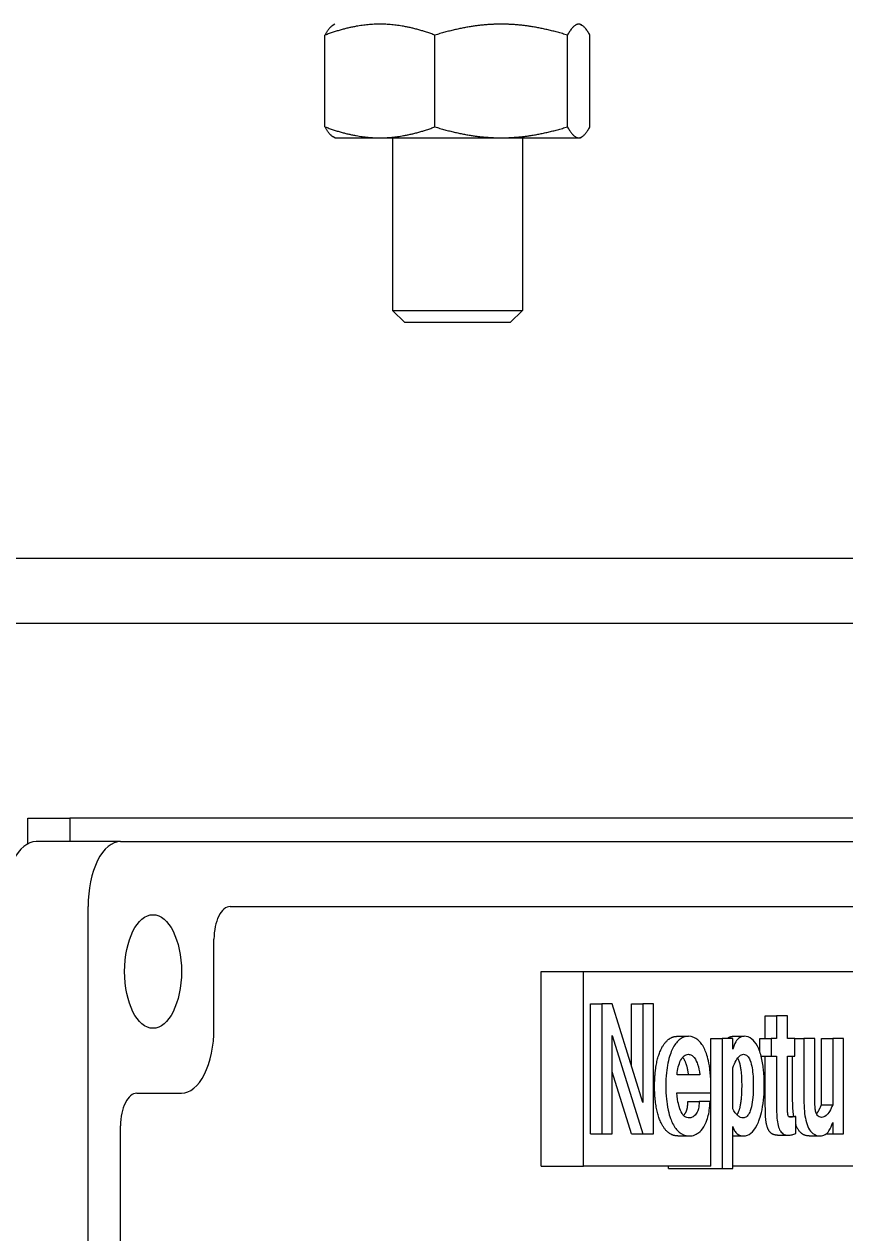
# Model space of a CAD drawing. Header units: inches. Extents: x 12 to 318, y 5 to 204.
# Drawn here: x 160.77 to 163.928, y 86.328 to 90.981 of the extents above; entities that cross this region are included whole.
import ezdxf

# ---------------------------------------------------------------- set-up
doc = ezdxf.new("R2010")
doc.units = ezdxf.units.IN
doc.header["$LTSCALE"] = 9.5
doc.header["$MEASUREMENT"] = 0
doc.layers.add('Dimension', color=7, linetype='Continuous', lineweight=25)
doc.layers.add('Visible', color=7, linetype='Continuous', lineweight=18)
doc.styles.add('Standard D-E', font='arial.ttf')
doc.dimstyles.new('in [mm] D-E NeptuneBenson', dxfattribs={"dimscale": 9.5, "dimtxt": 0.15, "dimasz": 0.098425, "dimexe": 0.125, "dimexo": 0.063, "dimgap": 0.031496, "dimtad": 0, "dimtih": 1, "dimtoh": 1, "dimdec": 4, "dimzin": 3, "dimdsep": 46, "dimlunit": 5, "dimtxsty": 'Standard D-E', "dimcen": 0.09, "dimdle": 0.393701, "dimclrd": 256, "dimclre": 256, "dimclrt": 256, "dimadec": 1, "dimazin": 1, "dimtfac": 1, "dimtofl": 0, "dimtmove": 0, "dimatfit": 3, "dimfxl": 1, "dimfrac": 1, "dimtolj": 1, "dimtzin": 4, "dimlwd": -1, "dimlwe": -1, "dimarcsym": 0})

# ---------------------------------------------------------------- blocks, each defined once
blk = doc.blocks.new('*D25')
at = {"layer": 'Defpoints', "color": 0, "transparency": 16777216}
for p in [(137.2788, 100.5872), (164.8169, 28.3143), (178.2296, 28.3143)]:
    blk.add_point(p, dxfattribs=at)
at = {"layer": 'Dimension', "transparency": 16777216}
for p, q in [((137.8773, 100.5872), (179.4171, 100.5872)), ((178.2296, 99.6522), (178.2296, 86.1841)), ((178.2296, 29.2493), (178.2296, 80.3049)), ((165.4154, 28.3143), (179.4171, 28.3143))]:
    blk.add_line(p, q, dxfattribs=at)
for points in [[(178.0737, 99.6522), (178.3854, 99.6522), (178.2296, 100.5872)], [(178.0737, 29.2493), (178.3854, 29.2493), (178.2296, 28.3143)]]:
    blk.add_solid(points, dxfattribs=at)
at = {"layer": 'Dimension', "transparency": 16777216, "char_height": 1.425, "attachment_point": 5, "style": 'Standard D-E'}
for s, insert in [('\\A1; 72{\\H1x;\\S1#4;} in', (178.2296, 84.9716)), ('\\A1;[1835.7 mm]', (178.2296, 82.0321))]:
    blk.add_mtext(s, dxfattribs=dict(at, insert=insert))
blk = doc.blocks.new('*D26')
at = {"layer": 'Defpoints', "color": 0, "transparency": 16777216}
for p in [(150.3667, 109.1743), (187.5123, 109.1743), (164.8169, 28.3143)]:
    blk.add_point(p, dxfattribs=at)
at = {"layer": 'Dimension', "transparency": 16777216}
for p, q in [((150.9652, 109.1743), (188.6998, 109.1743)), ((187.5123, 108.2393), (187.5123, 71.6989)), ((187.5123, 29.2493), (187.5123, 65.7897)), ((165.4154, 28.3143), (188.6998, 28.3143))]:
    blk.add_line(p, q, dxfattribs=at)
for points in [[(187.3564, 108.2393), (187.6681, 108.2393), (187.5123, 109.1743)], [(187.3564, 29.2493), (187.6681, 29.2493), (187.5123, 28.3143)]]:
    blk.add_solid(points, dxfattribs=at)
at = {"layer": 'Dimension', "transparency": 16777216, "char_height": 1.425, "attachment_point": 5, "style": 'Standard D-E'}
for s, insert in [('\\A1; 80{\\H1x;\\S7#8;} in', (187.5123, 70.4865)), ('\\A1;[2053.8 mm]', (187.5123, 67.5319))]:
    blk.add_mtext(s, dxfattribs=dict(at, insert=insert))

msp = doc.modelspace()

# ---------------------------------------------------------------- linework, layer by layer
at = {"layer": 'Visible'}
for p, q in [((161.964941, 90.981306), (161.958859, 90.977794)), ((162.909822, 90.981306), (162.915904, 90.977794)), ((161.927596, 90.586002), (161.927596, 90.939109)), ((162.350685, 90.586002), (162.350685, 90.939109)), ((162.86047, 90.586002), (162.86047, 90.939109)), ((162.947167, 90.586002), (162.947167, 90.939109)), ((161.964941, 90.543806), (161.958859, 90.547317)), ((161.964941, 90.543806), (162.139141, 90.543806)), ((162.139141, 90.543806), (162.605577, 90.543806)), ((162.187381, 90.543806), (162.187381, 89.879484)), ((162.605577, 90.543806), (162.903818, 90.543806)), ((162.687381, 90.543806), (162.687381, 89.879484)), ((162.903818, 90.543806), (162.909822, 90.543806)), ((162.909822, 90.543806), (162.915904, 90.547317)), ((162.187381, 89.879484), (162.687381, 89.879484)), ((162.234566, 89.83229), (162.187381, 89.879484)), ((162.640196, 89.83229), (162.687381, 89.879484)), ((162.640196, 89.83229), (162.234566, 89.83229)), ((164.776651, 88.924298), (135.206651, 88.924298)), ((164.491651, 88.674298), (135.491651, 88.674298)), ((160.783942, 87.924298), (160.946322, 87.924298)), ((160.783942, 87.825765), (160.783942, 87.924298)), ((160.946322, 87.924298), (160.946322, 87.834298)), ((167.346322, 87.924298), (160.946322, 87.924298)), ((161.141081, 87.834298), (160.816322, 87.834298)), ((161.141081, 87.834298), (167.891081, 87.834298)), ((161.016081, 80.084298), (161.016081, 87.584298)), ((161.562956, 87.584263), (167.469206, 87.584263)), ((161.500456, 87.115548), (161.500456, 87.459263)), ((162.759951, 87.334263), (162.922331, 87.334263)), ((162.759951, 86.584263), (162.759951, 87.334263)), ((162.922331, 87.334263), (166.109831, 87.334263)), ((162.922331, 86.584263), (162.922331, 87.334263)), ((162.949153, 86.709263), (162.949153, 87.209263)), ((162.949153, 87.209263), (162.992454, 87.209263)), ((162.992454, 87.209263), (162.992454, 86.709263)), ((163.03294, 87.209263), (162.992454, 87.209263)), ((163.150602, 86.830214), (163.03294, 87.209263)), ((163.107301, 87.209263), (163.150602, 87.209263)), ((163.107301, 86.969709), (163.107301, 87.209263)), ((163.191341, 87.209263), (163.150602, 87.209263)), ((163.150602, 87.209263), (163.150602, 86.830214)), ((163.191341, 86.709263), (163.191341, 87.209263)), ((163.622159, 87.16321), (163.66546, 87.16321)), ((163.622159, 87.076672), (163.622159, 87.16321)), ((163.706958, 87.16321), (163.66546, 87.16321)), ((163.66546, 87.16321), (163.66546, 87.076672)), ((163.706958, 87.076672), (163.706958, 87.16321)), ((163.03294, 87.087805), (163.150602, 86.709263)), ((163.03294, 86.709263), (163.03294, 87.087805)), ((163.2828, 87.084769), (163.326101, 87.084769)), ((163.4125, 87.076672), (163.455801, 87.076672)), ((163.4125, 86.914322), (163.4125, 87.076672)), ((163.497046, 87.076672), (163.455801, 87.076672)), ((163.455801, 87.076672), (163.455801, 86.575659)), ((163.497046, 87.034668), (163.497046, 87.076672)), ((163.498026, 87.084769), (163.541327, 87.084769)), ((163.600904, 87.076672), (163.644205, 87.076672)), ((163.600904, 87.025466), (163.600904, 87.076672)), ((163.66546, 87.076672), (163.644205, 87.076672)), ((163.644205, 87.076672), (163.644205, 87.007846)), ((163.735298, 87.076672), (163.706958, 87.076672)), ((163.735298, 87.007846), (163.735298, 87.076672)), ((163.735298, 87.076672), (163.770616, 87.076672)), ((163.812367, 87.076672), (163.770616, 87.076672)), ((163.770616, 87.076672), (163.770616, 86.839829)), ((163.812367, 86.84236), (163.812367, 87.076672)), ((163.838144, 86.821611), (163.838144, 87.076672)), ((163.838144, 87.076672), (163.881445, 87.076672)), ((163.92269, 87.076672), (163.881445, 87.076672)), ((163.881445, 87.076672), (163.881445, 86.821611)), ((163.92269, 86.709263), (163.92269, 87.076672)), ((163.606264, 87.007846), (163.644205, 87.007846)), ((163.622159, 86.820599), (163.622159, 87.007846)), ((163.644205, 87.007846), (163.66546, 87.007846)), ((163.66546, 87.007846), (163.66546, 86.820599)), ((163.706958, 86.818068), (163.706958, 87.007846)), ((163.706958, 87.007846), (163.735298, 87.007846)), ((163.727314, 86.839829), (163.727314, 87.007846)), ((163.107301, 86.709263), (163.03294, 86.948496)), ((163.369877, 86.936995), (163.282326, 86.936995)), ((163.497046, 86.805923), (163.497046, 86.963311)), ((163.412893, 86.867663), (163.412893, 86.892461)), ((161.203599, 86.865548), (161.375456, 86.865548)), ((163.28182, 86.867663), (163.412893, 86.867663)), ((163.324045, 86.833757), (163.367346, 86.833757)), ((163.409603, 86.833757), (163.367346, 86.833757)), ((163.4125, 86.584263), (163.4125, 86.867663)), ((163.838144, 86.821611), (163.881445, 86.821611)), ((161.141099, 80.928048), (161.141099, 86.740548)), ((163.497046, 86.575659), (163.497046, 86.737097)), ((163.711697, 86.776064), (163.739094, 86.776064)), ((163.739094, 86.710781), (163.739094, 86.776064)), ((163.881445, 86.753291), (163.881445, 86.709263)), ((162.949153, 86.709263), (162.992454, 86.709263)), ((162.992454, 86.709263), (163.03294, 86.709263)), ((163.107301, 86.709263), (163.150602, 86.709263)), ((163.150602, 86.709263), (163.191341, 86.709263)), ((163.285836, 86.701166), (163.329138, 86.701166)), ((163.497046, 86.701166), (163.539303, 86.701166)), ((163.668465, 86.704202), (163.711766, 86.704202)), ((163.791079, 86.701166), (163.834381, 86.701166)), ((163.856677, 86.709263), (163.881445, 86.709263)), ((163.881445, 86.709263), (163.92269, 86.709263)), ((162.759951, 86.584263), (162.922331, 86.584263)), ((163.4125, 86.584263), (162.922331, 86.584263)), ((163.25012, 86.575659), (163.25012, 86.584263)), ((163.25012, 86.575659), (163.455801, 86.575659)), ((163.455801, 86.575659), (163.497046, 86.575659)), ((166.109831, 86.584263), (163.497046, 86.584263))]:
    msp.add_line(p, q, dxfattribs=at)
for centre, major_axis in [((160.816322, 87.584298), (0, 0.25)), ((161.141081, 87.584298), (0, 0.25)), ((161.562956, 87.459263), (0, 0.125)), ((161.375456, 87.115548), (0, -0.25)), ((161.203599, 86.740548), (0, 0.125))]:
    msp.add_ellipse(centre, major_axis=major_axis, ratio=0.5, start_param=0, end_param=1.57079633, dxfattribs=at)
msp.add_ellipse((161.266081, 87.334298), major_axis=(0, 0.21875), ratio=0.5, dxfattribs=at)
for points, weights in [([(162.139141, 90.981306), (162.040963, 90.981306), (161.927596, 90.939109)], [1, 1.0379548493, 1]), ([(161.927596, 90.939109), (161.94425, 90.96936), (161.958859, 90.977794)], [1, 1.02692102504, 1.01565237985]), ([(162.350685, 90.939109), (162.237319, 90.981306), (162.139141, 90.981306)], [1, 1.0379548493, 1]), ([(162.605577, 90.981306), (162.487281, 90.981306), (162.350685, 90.939109)], [1, 1.0379548493, 1]), ([(162.86047, 90.939109), (162.723873, 90.981306), (162.605577, 90.981306)], [1, 1.0379548493, 1]), ([(162.903818, 90.981306), (162.8837, 90.981306), (162.86047, 90.939109)], [1, 1.0379548493, 1]), ([(162.947167, 90.939109), (162.923936, 90.981306), (162.903818, 90.981306)], [1, 1.0379548493, 1]), ([(161.958859, 90.547317), (161.94425, 90.555751), (161.927596, 90.586002)], [1.01565237985, 1.02692102504, 1]), ([(161.927596, 90.586002), (162.040963, 90.543806), (162.139141, 90.543806)], [1, 1.0379548493, 1]), ([(162.139141, 90.543806), (162.237319, 90.543806), (162.350685, 90.586002)], [1, 1.0379548493, 1]), ([(162.350685, 90.586002), (162.487281, 90.543806), (162.605577, 90.543806)], [1, 1.0379548493, 1]), ([(162.605577, 90.543806), (162.723873, 90.543806), (162.86047, 90.586002)], [1, 1.0379548493, 1]), ([(162.86047, 90.586002), (162.8837, 90.543806), (162.903818, 90.543806)], [1, 1.0379548493, 1]), ([(162.903818, 90.543806), (162.923936, 90.543806), (162.947167, 90.586002)], [1, 1.0379548493, 1])]:
    msp.add_rational_spline(points, weights, degree=2, dxfattribs=at)
for points in [[(163.196009, 86.892967), (163.196009, 86.936995), (163.208407, 87.007846), (163.231434, 87.057441), (163.263822, 87.084769), (163.2828, 87.084769)], [(163.475905, 87.076672), (163.485514, 87.084769), (163.498026, 87.084769)], [(163.285836, 86.701166), (163.265847, 86.701166), (163.232699, 86.726975), (163.208913, 86.777076), (163.196009, 86.847421), (163.196009, 86.892967)], [(163.731794, 86.776064), (163.727314, 86.803076), (163.727314, 86.839829)], [(163.668465, 86.704202), (163.653283, 86.704202), (163.635064, 86.719384), (163.624689, 86.750761), (163.622159, 86.792765), (163.622159, 86.820599)], [(163.819058, 86.786016), (163.829116, 86.798259), (163.838144, 86.821611)], [(163.791079, 86.701166), (163.754721, 86.701166), (163.739094, 86.746248)]]:
    msp.add_open_spline(points, degree=2, dxfattribs=at)
for points, degree, knots in [([(163.326101, 87.084769), (163.319849, 87.084769), (163.313631, 87.083656), (163.300834, 87.078586), (163.295198, 87.074785), (163.280794, 87.062385), (163.272289, 87.051071), (163.259083, 87.024402), (163.252427, 87.007157), (163.242844, 86.959933), (163.23931, 86.931601), (163.23931, 86.892967)], 3, [-1.49193162, -1.49193162, -1.49193162, -1.49193162, -1.29030138, -1.29030138, -1.0712515, -1.0712515, -0.64119148, -0.64119148, -0.29439022, -0.29439022, 0, 0, 0, 0]), ([(163.412893, 86.892461), (163.412893, 86.909937), (163.412175, 86.927467), (163.40847, 86.965014), (163.405589, 86.979903), (163.398414, 87.011653), (163.392403, 87.027346), (163.379599, 87.052984), (163.371363, 87.063732), (163.353985, 87.078022), (163.342321, 87.084769), (163.326101, 87.084769)], 3, [-0.953742878, -0.953742878, -0.953742878, -0.953742878, -0.864238922, -0.864238922, -0.757751945, -0.757751945, -0.52950742, -0.52950742, -0.247180323, -0.247180323, 0, 0, 0, 0]), ([(163.541327, 87.084769), (163.535085, 87.084769), (163.52881, 87.083257), (163.51759, 87.075964), (163.512773, 87.070805), (163.503703, 87.055665), (163.499957, 87.045751), (163.497046, 87.034668)], 3, [-0.275184465, -0.275184465, -0.275184465, -0.275184465, -0.180024512, -0.180024512, -0.095399098, -0.095399098, 0, 0, 0, 0]), ([(163.61825, 86.896004), (163.61825, 86.915087), (163.617448, 86.934179), (163.614273, 86.96622), (163.61202, 86.984017), (163.603719, 87.018747), (163.598561, 87.03369), (163.584433, 87.060717), (163.576617, 87.068982), (163.561419, 87.081536), (163.551466, 87.084769), (163.541327, 87.084769)], 3, [-0.558955892, -0.558955892, -0.558955892, -0.558955892, -0.427301963, -0.427301963, -0.333627639, -0.333627639, -0.250557772, -0.250557772, -0.154511048, -0.154511048, 0, 0, 0, 0]), ([(163.282326, 86.936995), (163.283245, 86.947562), (163.284829, 86.957783), (163.289604, 86.976455), (163.292618, 86.984566), (163.300343, 86.999441), (163.304682, 87.005146), (163.314727, 87.013492), (163.320337, 87.015437), (163.326101, 87.015437)], 3, [-0.311667492, -0.311667492, -0.311667492, -0.311667492, -0.237050543, -0.237050543, -0.16576507, -0.16576507, -0.087852602, -0.087852602, 0, 0, 0, 0]), ([(163.326101, 87.015437), (163.330205, 87.015437), (163.334272, 87.014458), (163.341995, 87.010082), (163.345524, 87.006871), (163.354896, 86.994588), (163.359109, 86.984191), (163.365709, 86.964871), (163.368375, 86.95137), (163.369877, 86.936995)], 3, [-0.251457438, -0.251457438, -0.251457438, -0.251457438, -0.21404187, -0.21404187, -0.178283825, -0.178283825, -0.111899249, -0.111899249, 0, 0, 0, 0]), ([(163.497046, 86.963311), (163.500754, 86.973634), (163.504993, 86.983549), (163.513894, 86.999033), (163.518441, 87.005087), (163.528371, 87.013352), (163.53348, 87.015437), (163.538797, 87.015437)], 3, [-0.260849088, -0.260849088, -0.260849088, -0.260849088, -0.163914804, -0.163914804, -0.081029131, -0.081029131, 0, 0, 0, 0]), ([(163.538797, 87.015437), (163.541377, 87.015437), (163.543946, 87.014937), (163.54885, 87.012739), (163.551141, 87.011126), (163.557039, 87.005175), (163.56021, 86.999954), (163.567511, 86.982956), (163.569945, 86.971094), (163.574607, 86.943318), (163.57574, 86.919639), (163.57574, 86.896004)], 3, [-0.343912155, -0.343912155, -0.343912155, -0.343912155, -0.317867105, -0.317867105, -0.293187958, -0.293187958, -0.251194999, -0.251194999, -0.180100274, -0.180100274, 0, 0, 0, 0]), ([(163.326575, 86.936995), (163.323033, 86.970902), (163.30809, 86.999488), (163.304359, 87.004014)], 2, [0, 0, 0, 1, 1.28376973, 1.28376973, 1.28376973]), ([(163.532439, 86.896004), (163.532439, 86.956226), (163.519559, 86.994868), (163.515863, 87.001146)], 2, [0, 0, 0, 1, 1.30522235, 1.30522235, 1.30522235]), ([(163.23931, 86.892967), (163.23931, 86.876204), (163.239965, 86.859312), (163.242604, 86.83197), (163.244489, 86.816853), (163.253787, 86.775106), (163.260497, 86.759156), (163.272956, 86.734277), (163.281537, 86.72308), (163.299465, 86.7084), (163.311735, 86.701166), (163.329138, 86.701166)], 3, [-1.15207317, -1.15207317, -1.15207317, -1.15207317, -0.93289171, -0.93289171, -0.78803686, -0.78803686, -0.5752915, -0.5752915, -0.26521632, -0.26521632, 0, 0, 0, 0]), ([(163.512874, 86.782101), (163.517902, 86.789346), (163.532439, 86.831732), (163.532439, 86.896004)], 2, [0.61561719, 0.61561719, 0.61561719, 1, 2, 2, 2]), ([(163.57574, 86.896004), (163.57574, 86.880483), (163.575281, 86.864264), (163.572939, 86.83681), (163.571297, 86.824373), (163.565836, 86.80112), (163.562563, 86.793489), (163.557, 86.782755), (163.553754, 86.778326), (163.546076, 86.771951), (163.541861, 86.770497), (163.537532, 86.770497)], 3, [-0.302907609, -0.302907609, -0.302907609, -0.302907609, -0.236448124, -0.236448124, -0.183771951, -0.183771951, -0.126677605, -0.126677605, -0.065974246, -0.065974246, 0, 0, 0, 0]), ([(163.539303, 86.701166), (163.548886, 86.701166), (163.558154, 86.704561), (163.573704, 86.717471), (163.582452, 86.727061), (163.596683, 86.755738), (163.603751, 86.773475), (163.6164, 86.834916), (163.61825, 86.86795), (163.61825, 86.896004)], 3, [-1.00371193, -1.00371193, -1.00371193, -1.00371193, -0.65582579, -0.65582579, -0.39249245, -0.39249245, -0.21376441, -0.21376441, 0, 0, 0, 0]), ([(163.329138, 86.770497), (163.323128, 86.770497), (163.317172, 86.772257), (163.307902, 86.77946), (163.303031, 86.78439), (163.295139, 86.799588), (163.291035, 86.808869), (163.285877, 86.832764), (163.282605, 86.849342), (163.28182, 86.867663)], 3, [-1.96156648, -1.96156648, -1.96156648, -1.96156648, -1.05825772, -1.05825772, -0.46701751, -0.46701751, -0.14011971, -0.14011971, 0, 0, 0, 0]), ([(163.307591, 86.780214), (163.309857, 86.782451), (163.317213, 86.792259), (163.323539, 86.811489), (163.324045, 86.833757)], 2, [1.6157242, 1.6157242, 1.6157242, 2, 3, 4, 4, 4]), ([(163.329138, 86.701166), (163.3365, 86.701166), (163.343822, 86.702504), (163.356699, 86.707749), (163.363652, 86.711561), (163.376512, 86.723438), (163.383988, 86.731823), (163.396485, 86.757174), (163.399779, 86.767986), (163.405726, 86.789476), (163.4083, 86.81059), (163.409603, 86.833757)], 3, [-0.510586724, -0.510586724, -0.510586724, -0.510586724, -0.395857325, -0.395857325, -0.305816844, -0.305816844, -0.233792858, -0.233792858, -0.177640706, -0.177640706, 0, 0, 0, 0]), ([(163.367346, 86.833757), (163.3671, 86.822917), (163.366363, 86.813491), (163.364711, 86.805624), (163.363474, 86.799854), (163.356962, 86.786888), (163.352985, 86.781776), (163.344014, 86.774303), (163.337333, 86.770497), (163.329138, 86.770497)], 3, [-1.35675121, -1.35675121, -1.35675121, -1.35675121, -0.38738366, -0.38738366, -0.25082013, -0.25082013, -0.12489258, -0.12489258, 0, 0, 0, 0]), ([(163.770616, 86.839829), (163.770616, 86.825478), (163.771128, 86.81083), (163.773592, 86.784647), (163.775348, 86.772719), (163.780672, 86.750221), (163.784217, 86.739977), (163.793634, 86.722095), (163.799284, 86.715316), (163.814628, 86.703588), (163.824649, 86.701166), (163.834381, 86.701166)], 3, [-0.548827562, -0.548827562, -0.548827562, -0.548827562, -0.439512351, -0.439512351, -0.34598462, -0.34598462, -0.250058124, -0.250058124, -0.148318491, -0.148318491, 0, 0, 0, 0]), ([(163.838935, 86.772522), (163.835803, 86.772522), (163.83257, 86.77305), (163.827018, 86.775708), (163.824586, 86.77756), (163.820462, 86.782886), (163.819045, 86.785769), (163.816307, 86.793149), (163.815175, 86.798874), (163.812862, 86.815593), (163.812367, 86.829118), (163.812367, 86.84236)], 3, [-0.253422966, -0.253422966, -0.253422966, -0.253422966, -0.213493453, -0.213493453, -0.180698068, -0.180698068, -0.150977621, -0.150977621, -0.100904321, -0.100904321, 0, 0, 0, 0]), ([(163.537532, 86.770497), (163.533744, 86.770497), (163.529984, 86.771201), (163.522654, 86.774184), (163.519153, 86.776394), (163.508654, 86.785581), (163.502458, 86.79478), (163.497046, 86.805923)], 3, [-0.23235467, -0.23235467, -0.23235467, -0.23235467, -0.174633939, -0.174633939, -0.118377074, -0.118377074, 0, 0, 0, 0]), ([(163.66546, 86.820599), (163.66546, 86.803756), (163.665692, 86.786833), (163.667528, 86.759889), (163.668982, 86.750014), (163.674008, 86.731343), (163.676862, 86.725649), (163.681297, 86.718027), (163.684865, 86.713267), (163.696572, 86.705614), (163.704184, 86.704202), (163.711766, 86.704202)], 3, [-0.456376523, -0.456376523, -0.456376523, -0.456376523, -0.347954157, -0.347954157, -0.281330285, -0.281330285, -0.211467672, -0.211467672, -0.115556849, -0.115556849, 0, 0, 0, 0]), ([(163.718598, 86.773534), (163.716806, 86.773534), (163.714966, 86.773557), (163.712536, 86.774986), (163.711897, 86.775696), (163.71081, 86.777458), (163.710292, 86.778557), (163.709198, 86.781769), (163.708641, 86.784786), (163.707562, 86.793419), (163.706958, 86.801173), (163.706958, 86.818068)], 3, [-0.460292219, -0.460292219, -0.460292219, -0.460292219, -0.324637621, -0.324637621, -0.26853254, -0.26853254, -0.218737319, -0.218737319, -0.128741654, -0.128741654, 0, 0, 0, 0]), ([(163.881445, 86.821611), (163.877803, 86.812188), (163.8737, 86.803257), (163.865084, 86.789025), (163.860683, 86.783403), (163.850455, 86.774817), (163.844811, 86.772522), (163.838935, 86.772522)], 3, [-0.259852508, -0.259852508, -0.259852508, -0.259852508, -0.169044662, -0.169044662, -0.089539798, -0.089539798, 0, 0, 0, 0]), ([(163.497046, 86.737097), (163.499007, 86.731045), (163.501379, 86.725731), (163.507071, 86.716457), (163.510297, 86.712752), (163.521681, 86.70328), (163.530726, 86.701166), (163.539303, 86.701166)], 3, [-0.242357309, -0.242357309, -0.242357309, -0.242357309, -0.187522898, -0.187522898, -0.130708149, -0.130708149, 0, 0, 0, 0]), ([(163.739094, 86.776064), (163.737132, 86.77577), (163.728887, 86.774532), (163.72509, 86.773899), (163.722936, 86.773534), (163.718598, 86.773534)], 3, [-0.296822188, -0.296822188, -0.296822188, -0.296822188, -0.06611673, -0.06611673, 0, 0, 0, 0]), ([(163.834381, 86.701166), (163.840433, 86.701166), (163.846465, 86.70262), (163.857646, 86.709401), (163.862622, 86.714325), (163.873001, 86.729724), (163.877685, 86.740798), (163.881445, 86.753291)], 3, [-0.289149274, -0.289149274, -0.289149274, -0.289149274, -0.196914302, -0.196914302, -0.111111337, -0.111111337, 0, 0, 0, 0]), ([(163.711766, 86.704202), (163.716159, 86.704202), (163.720563, 86.704797), (163.729678, 86.706991), (163.734421, 86.708686), (163.739094, 86.710781)], 3, [-0.13991373, -0.13991373, -0.13991373, -0.13991373, -0.072976112, -0.072976112, 0, 0, 0, 0])]:
    msp.add_open_spline(points, degree=degree, knots=knots, dxfattribs=at)

# ---------------------------------------------------------------- dimensions: what is measured, and where the dimension line sits
at = {"layer": 'Dimension'}
for base, p1, p2, text, picture, middle in [((187.512277, 109.174302), (164.816889, 28.314298), (150.366651, 109.174302), ' <> in\\X[2053.8 mm]', '*D26', (187.512277, 68.7443)), ((178.229578, 28.314298), (137.278758, 100.587191), (164.816889, 28.314298), ' <> in\\X[1835.7 mm]', '*D25', (178.229578, 83.244502))]:
    dim = msp.add_linear_dim(base=base, p1=p1, p2=p2, angle=90, text=text, dimstyle='in [mm] D-E NeptuneBenson', override={"dimgap": 0.031496, "dimdec": 4, "dimpost": '', "dimtol": 0, "dimlim": 0, "dimtp": 0, "dimtm": 0, "dimtdec": 2, "dimatfit": 1}, dxfattribs=at)
    dim.commit()
    dim.dimension.update_dxf_attribs({"geometry": picture, "text_midpoint": middle, "dimtype": 160})

doc.saveas('drawing.dxf')
